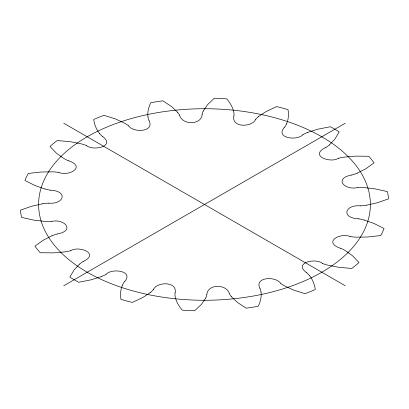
<?xml version="1.0" encoding="UTF-8"?>
<svg xmlns="http://www.w3.org/2000/svg" width="409" height="409" viewBox="0 0 409 409"><rect width="100%" height="100%" fill="white"/><g stroke="black" fill="none" stroke-linecap="round" stroke-linejoin="round"><path stroke-width="0.61" d="M202.179 114.5C201.381 125.159 182.562 125.18 179.72 115.635M206.821 294.5C207.619 283.841 226.438 283.82 229.28 293.365M175.144 292.9C177.613 281.31 157.307 281.433 153.37 289.531M233.856 116.1C231.387 127.69 251.693 127.567 255.63 119.469M122.449 285.093C120.44 289.531 120.205 294.592 120.962 299.352A184.311 106.412 0 0 0 132.342 302.42L142.639 297.619L150.308 292.593M286.551 123.907C288.56 119.469 288.795 114.408 288.038 109.648A184.311 106.412 0 0 0 276.658 106.58L266.361 111.381L258.692 116.407M203.237 111.018L207.465 104.781L214.296 98.242A184.311 106.412 0 0 1 226.811 98.871C230.037 102.879 232.956 107.414 233.856 112.567A30.552 17.638 0 0 1 233.922 116.105M205.763 297.982L201.535 304.219L194.704 310.758A184.311 106.412 0 0 1 182.189 310.129C178.963 306.121 176.044 301.586 175.144 296.433A30.552 17.638 0 0 1 175.078 292.895M124.546 281.77C134.403 270.692 111.601 267.961 106.079 274.306M284.454 127.23C274.597 138.308 297.399 141.039 302.921 134.694M79.658 264.03L74.095 269.909L69.806 277.138A184.311 106.412 0 0 0 78.692 282.266L91.202 279.792L101.391 276.576M329.342 144.97L334.905 139.091L339.194 131.862A184.311 106.412 0 0 0 330.308 126.734L317.798 129.208L307.609 132.424M63.748 285.763L345.252 123.237M83.594 261.32C99.842 253.319 78.763 245.528 70.66 250.661M325.406 147.68C309.158 155.681 330.237 163.472 338.34 158.339M51.917 235.788L43.206 240.216L34.903 246.157A184.311 106.412 0 0 0 40.21 252.731L53.436 252.874L64.908 251.872A30.552 17.638 0 0 0 70.691 250.697M357.083 173.212L365.794 168.784L374.097 162.843A184.311 106.412 0 0 0 368.79 156.269L355.564 156.126L344.092 157.128A30.552 17.638 0 0 0 338.309 158.303M57.224 234.02C75.818 230.574 64.228 218.345 51.386 221.448M351.776 174.98C333.182 178.426 344.772 190.655 357.614 187.552M42.587 203.774L31.779 206.213L20.45 210.154A184.311 106.412 0 0 0 21.544 217.383L33.886 220.129L45.266 221.448A30.552 17.638 0 0 0 51.391 221.489M366.413 205.226L377.221 202.787L388.55 198.846A184.311 106.412 0 0 0 387.456 191.617L375.114 188.871L363.734 187.552A30.552 17.638 0 0 0 357.609 187.511M48.615 203.161C64.136 204.597 68.247 191.023 50.578 190.195M360.385 205.839C344.864 204.403 340.753 217.977 358.422 218.805M58.809 172.46C69.101 176.662 86.432 166.683 68.339 160.66M350.191 236.54C339.899 232.338 322.568 242.317 340.661 248.34M364.174 220.016L374.082 223.503L384.051 228.524A184.311 106.412 0 0 1 380.799 235.528L367.824 236.995L356.219 237.159A30.552 17.638 0 0 1 350.17 236.581M44.826 188.984L34.918 185.497L24.949 180.476A184.311 106.412 0 0 1 28.201 173.472L41.176 172.005L52.781 171.841A30.552 17.638 0 0 1 58.83 172.419M86.58 145.624C93.119 151.258 116.038 146.325 102.521 136.417M322.42 263.376C315.881 257.742 292.962 262.675 306.479 272.583M63.748 123.237L345.252 285.763M128.569 125.89C133.334 132.935 155.083 132.148 149.004 120.389M280.431 283.11C275.666 276.065 253.917 276.852 259.996 288.611M177.624 112.311L171.586 106.591L162.889 100.834A184.311 106.412 0 0 0 150.757 102.715C148.702 107.107 147.281 112.02 147.935 116.908M231.376 296.689L237.414 302.409L246.111 308.166A184.311 106.412 0 0 0 258.243 306.285C260.298 301.893 261.719 296.98 261.065 292.092M309.541 275.64C312.711 279.618 314.582 284.526 315.298 289.536A184.311 106.412 0 0 1 305.012 293.698L293.432 290.007L284.367 285.819A30.552 17.638 0 0 1 280.375 283.135M99.459 133.36C96.289 129.382 94.418 124.474 93.702 119.464A184.311 106.412 0 0 1 103.988 115.302L115.568 118.993L124.633 123.181A30.552 17.638 0 0 1 128.625 125.865M260.063 288.601A30.552 17.638 0 0 1 261.019 292.098M231.412 296.678A30.552 17.638 0 0 1 229.219 293.376M206.888 294.5A30.552 17.638 0 0 1 205.722 297.972M153.426 289.546A30.552 17.638 0 0 1 150.272 292.578M122.49 285.099A30.552 17.638 0 0 1 124.484 281.755M106.125 274.332A30.552 17.638 0 0 1 101.366 276.556M79.689 264.045A30.552 17.638 0 0 1 83.543 261.295M51.943 235.809A30.552 17.638 0 0 1 57.194 233.989M42.597 203.794A30.552 17.638 0 0 1 48.61 203.12M50.563 190.231A30.552 17.638 0 0 1 44.847 188.963M68.298 160.691A30.552 17.638 0 0 1 63.676 158.375L56.401 153.155L50.005 146.473A184.311 106.412 0 0 1 57.214 140.532L70.276 141.713L81.279 143.856A30.552 17.638 0 0 1 86.616 145.589M102.465 136.442A30.552 17.638 0 0 1 99.494 133.349M148.937 120.399A30.552 17.638 0 0 1 147.981 116.902M177.588 112.322A30.552 17.638 0 0 1 179.781 115.624M202.112 114.5A30.552 17.638 0 0 1 203.278 111.028M255.574 119.454A30.552 17.638 0 0 1 258.728 116.422M286.51 123.901A30.552 17.638 0 0 1 284.516 127.245M302.875 134.668A30.552 17.638 0 0 1 307.634 132.444M329.311 144.955A30.552 17.638 0 0 1 325.457 147.705M357.057 173.191A30.552 17.638 0 0 1 351.806 175.011M366.403 205.206A30.552 17.638 0 0 1 360.39 205.88M358.437 218.769A30.552 17.638 0 0 1 364.153 220.037M340.702 248.309A30.552 17.638 0 0 1 345.324 250.625L352.599 255.845L358.995 262.527A184.311 106.412 0 0 1 351.786 268.468L338.724 267.287L327.721 265.144A30.552 17.638 0 0 1 322.384 263.411M306.535 272.558A30.552 17.638 0 0 1 309.506 275.651M121.56 287.44A165.88 95.767 0 0 0 370.38 204.5A165.88 95.767 0 0 0 121.56 121.56A165.88 95.767 0 0 0 121.56 287.44"/></g></svg>
